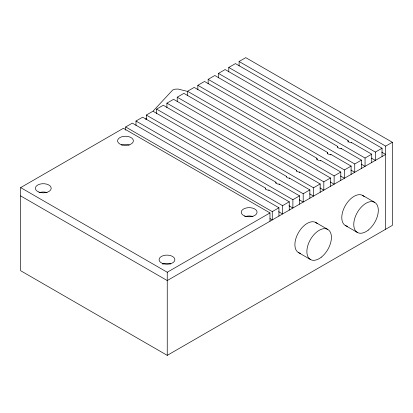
<?xml version="1.0" encoding="UTF-8"?>
<svg xmlns="http://www.w3.org/2000/svg" width="413" height="413" viewBox="0 0 413 413"><rect width="100%" height="100%" fill="white"/><g stroke="black" fill="none" stroke-linecap="round" stroke-linejoin="round"><path stroke-width="0.62" d="M153.14 111.045L172.727 89.988L175.06 89.172L178.096 89.053L187.502 91.412M145.546 119.274L146.393 118.355M239.086 65.972L239.086 61.496L245.756 57.644L392.35 142.279L392.35 225.39L167.244 355.356L20.65 270.721L20.65 187.61L123.389 128.293L269.978 212.927L269.978 221.239M125.676 130.172L125.676 126.977L132.346 123.126L278.935 207.76L278.935 216.071M135.985 125.495L135.985 121.024L142.655 117.173L265.538 188.116A2.912 1.683 0 0 0 268.915 190.068L289.245 201.807L289.245 210.114M146.295 119.543L146.295 115.067L152.965 111.216L275.905 182.195A2.912 1.683 0 0 0 279.167 184.084L299.559 195.855L299.559 204.161M156.604 113.59L156.604 109.115L163.274 105.263L286.276 176.279A2.912 1.683 0 0 0 289.42 178.096L309.869 189.897L309.869 198.209M166.914 107.638L166.914 103.162L173.584 99.311L296.653 170.362A2.912 1.683 0 0 0 299.662 172.102L320.178 183.945L320.178 192.257M177.223 101.686L177.223 97.21L183.893 93.359L330.488 177.993L330.488 186.304M187.538 95.733L187.538 91.258L194.208 87.406L316.977 158.287A2.912 1.683 0 0 0 317.716 159.945A2.912 1.683 0 0 0 320.581 160.368L340.797 172.04L340.797 180.352M197.848 89.781L197.848 85.305L204.518 81.454L327.328 152.361A2.912 1.683 0 0 0 330.844 154.39L351.107 166.088L351.107 174.4M208.157 83.829L208.157 79.353L214.827 75.502L337.689 146.434A2.912 1.683 0 0 0 341.107 148.412L361.421 160.136L361.421 168.447M218.467 77.876L218.467 73.4L225.137 69.549L348.051 140.513A2.912 1.683 0 0 0 351.365 142.428L371.731 154.183L371.731 162.495M228.776 71.924L228.776 67.448L235.446 63.597L382.04 148.231L382.04 156.542M20.65 187.61L167.244 272.244L269.978 212.927M125.676 126.977L272.265 211.611L278.935 207.76M135.985 121.024L282.575 205.659L289.245 201.807M146.295 115.067L292.884 199.701L299.559 195.855M156.604 109.115L303.199 193.749L309.869 189.897M166.914 103.162L313.508 187.796L320.178 183.945M177.223 97.21L323.818 181.844L330.488 177.993M187.538 91.258L334.127 175.892L340.797 172.04M197.848 85.305L344.437 169.939L351.107 166.088M208.157 79.353L354.746 163.987L361.421 160.136M218.467 73.4L365.061 158.034L371.731 154.183M228.776 67.448L375.371 152.082L382.04 148.231M239.086 61.496L385.68 146.13L392.35 142.279M381.777 152.191L385.68 154.441L167.244 280.556L20.65 195.922M371.468 158.143L375.371 160.394L375.371 152.082M361.184 164.111L365.061 166.346L365.061 158.034M350.869 170.058L354.746 172.298L354.746 163.987M340.56 176.01L344.437 178.251L344.437 169.939M362.542 195.37L374.524 202.282M330.281 181.983L334.127 184.203L334.127 175.892M319.946 187.92L323.818 190.156L323.818 181.844M309.611 193.862L313.508 196.108L313.508 187.796M345.573 225.637L357.55 232.555M299.291 199.809L303.199 202.06L303.199 193.749M288.997 205.767L292.884 208.013L292.884 199.701M315.656 222.437L327.633 229.354M278.677 211.714L282.575 213.965L282.575 205.659M270.035 218.632L272.265 219.922L272.265 211.611M298.682 252.71L310.664 259.627M385.68 146.13L385.68 229.241M351.365 142.428L351.365 142.944M348.051 140.513L348.051 142.072M341.107 148.412L341.107 148.928M337.689 146.434L337.689 147.477M330.844 154.39L330.844 154.911M327.328 152.361L327.328 153.92M320.581 160.368L320.581 160.889M316.977 158.287L316.977 159.846M299.662 172.102L299.662 172.624M296.653 170.362L296.653 171.405M289.42 178.096L289.42 178.612M286.276 176.279L286.276 176.8M279.167 184.084L279.167 184.601M275.905 182.195L275.905 183.233M268.915 190.068L268.915 190.584M265.538 188.116L265.538 189.154M167.244 272.244L167.244 355.356M347.57 226.278A17.356 10.02 -60 0 1 345.191 205.824A17.356 10.02 -60 0 1 364.178 196.65M300.679 253.35A17.356 10.02 -60 0 1 298.305 232.891A17.356 10.02 -60 0 1 317.292 223.717M121.685 145.118A7.909 4.569 0 0 1 129.269 145.118M244.883 216.691A7.909 4.569 0 0 1 252.952 216.526M39.498 192.566A7.909 4.569 0 0 1 47.077 192.566M162.691 264.144A7.909 4.569 0 0 1 170.76 263.974M368.236 230.093A17.356 10.02 -60 0 0 375.396 202.85A17.356 10.02 -60 0 0 354.483 219.318A17.356 10.02 -60 0 0 368.236 230.093M321.345 257.16A17.356 10.02 -60 0 0 328.505 229.917A17.356 10.02 -60 0 0 307.592 246.391A17.356 10.02 -60 0 0 321.345 257.16M121.52 144.767A7.909 4.569 0 0 0 133.389 140.812A7.909 4.569 0 0 0 121.52 136.858A7.909 4.569 0 0 0 121.52 144.767M244.728 216.004A7.909 4.569 0 0 0 257.051 212.545A7.909 4.569 0 0 0 245.704 208.111A7.909 4.569 0 0 0 244.728 216.004M38.853 192.05A7.909 4.569 0 0 0 51.176 188.591A7.909 4.569 0 0 0 39.829 184.157A7.909 4.569 0 0 0 38.853 192.05M162.536 263.458A7.909 4.569 0 0 0 174.859 259.999A7.909 4.569 0 0 0 163.512 255.564A7.909 4.569 0 0 0 162.536 263.458"/></g></svg>
